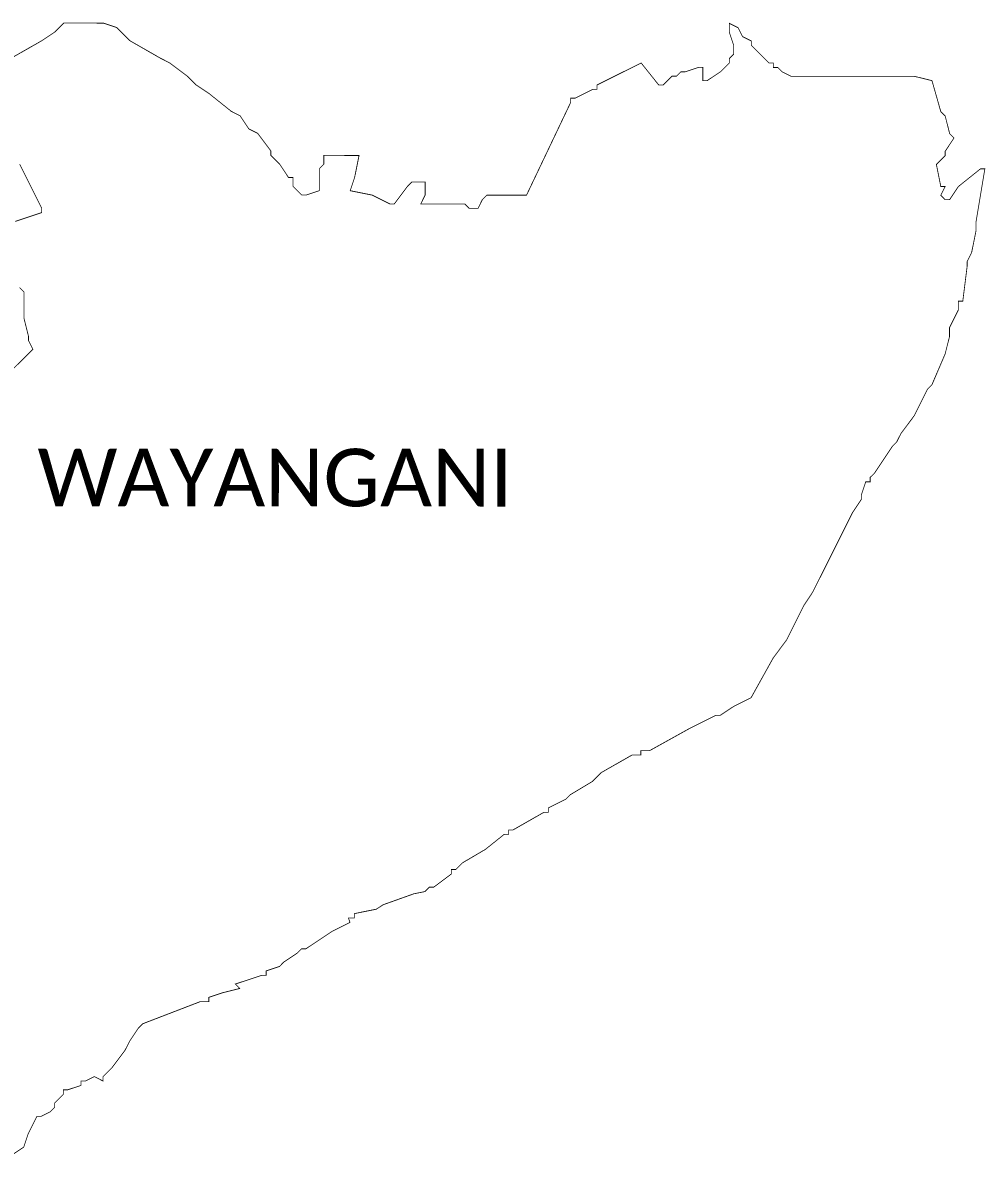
# Model space of a CAD drawing. Header units: metres. Extents: x 349977 to 353793, y 1754931 to 1757976.
# Drawn here: x 351395 to 353793, y 1755152 to 1757976 of the extents above; entities that cross this region are included whole.
import ezdxf

# ---------------------------------------------------------------- set-up
doc = ezdxf.new("R2010")
doc.units = ezdxf.units.M
doc.layers.add('VILLAGE NAME', color=250, linetype='Continuous')

msp = doc.modelspace()

# ---------------------------------------------------------------- linework, layer by layer
at = {"color": 6, "const_width": 2}
for points in [[(352134, 1757612.2), (352145, 1757623.1), (352145, 1757645.1), (352232.8, 1757645), (352223.1, 1757596.5), (352221.8, 1757590.2), (352210.8, 1757557.2), (352265.7, 1757546.2), (352309.6, 1757524.3), (352320.6, 1757524.3), (352353.5, 1757568.1), (352364.5, 1757579.1), (352397.4, 1757579.1), (352397.4, 1757546.2), (352386.5, 1757524.2), (352496.2, 1757524.2), (352507.2, 1757513.2), (352529.2, 1757513.2), (352540.1, 1757535.1), (352551.1, 1757546.1), (352650, 1757546.1), (352759.8, 1757776.6), (352759.8, 1757787.6), (352770.8, 1757787.6), (352814.7, 1757809.5), (352825.7, 1757809.5), (352825.7, 1757820.5), (352935.5, 1757875.3), (352979.4, 1757820.4), (352990.3, 1757820.4), (353012.3, 1757842.4), (353023.3, 1757842.3), (353034.3, 1757853.3), (353045.3, 1757853.3), (353078.2, 1757864.3), (353089.2, 1757864.3), (353089.1, 1757831.4), (353100.1, 1757831.4), (353133.1, 1757853.3), (353155, 1757875.2), (353155, 1757886.2), (353166, 1757897.2), (353166, 1757919.2), (353155, 1757952.1), (353155.1, 1757974.1), (353177, 1757963.1), (353188, 1757941.1), (353209.9, 1757930.1), (353209.9, 1757919.1), (353253.8, 1757875.2), (353264.8, 1757875.2), (353264.8, 1757864.2), (353275.8, 1757864.2), (353286.8, 1757853.3), (353308.7, 1757842.2), (353616.1, 1757842.1), (353660, 1757831.2), (353681.9, 1757754.3), (353692.9, 1757743.3), (353703.9, 1757699.4), (353714.8, 1757688.4), (353692.9, 1757655.5), (353692.9, 1757644.5), (353670.9, 1757622.6), (353681.9, 1757567.7), (353692.8, 1757567.7), (353681.9, 1757545.7), (353692.8, 1757534.7), (353703.8, 1757534.7), (353725.8, 1757567.6), (353780.7, 1757611.6), (353791.7, 1757611.6), (353769.7, 1757479.8), (353769.7, 1757457.9), (353758.7, 1757403), (353747.7, 1757381), (353747.7, 1757370.1), (353736.7, 1757282.2), (353725.7, 1757282.2), (353725.7, 1757260.3), (353703.7, 1757216.3), (353703.7, 1757194.4), (353692.7, 1757150.5), (353659.7, 1757073.7), (353648.8, 1757062.7), (353615.8, 1756996.8), (353582.9, 1756952.9), (353572.1, 1756931.5), (353560.9, 1756920), (353517, 1756854.1), (353506, 1756843.2), (353506, 1756832.2), (353495, 1756832.2), (353484, 1756799.3), (353484, 1756788.3), (353462, 1756755.4), (353363.1, 1756557.8), (353341.2, 1756524.9), (353297.7, 1756438.2), (353264.3, 1756393.2), (353209.3, 1756294.4), (353165.4, 1756272.4), (353132.5, 1756250.5), (353121.5, 1756250.5), (353055.6, 1756217.6), (352956.8, 1756162.7), (352934.9, 1756162.7), (352934.8, 1756151.8), (352912.9, 1756151.8), (352836, 1756107.9), (352814.1, 1756086), (352759.2, 1756053), (352748.2, 1756042), (352704.3, 1756020.1), (352704.2, 1756009.1), (352693.3, 1756009.1), (352616.4, 1755965.2), (352605.4, 1755965.2), (352605.4, 1755954.3), (352594.5, 1755954.3), (352547.3, 1755916.6), (352490.1, 1755883), (352473.7, 1755866.5), (352462.7, 1755866.5), (352462.7, 1755855.5), (352418.8, 1755822.6), (352407.8, 1755822.6), (352396.8, 1755811.6), (352369.4, 1755806.2), (352292.5, 1755778.7), (352276, 1755767.8), (352221.1, 1755756.8), (352221.1, 1755745.8), (352206.4, 1755745.8), (352210.2, 1755734.9), (352166.2, 1755712.9), (352100.3, 1755669), (352089.4, 1755669), (352078.4, 1755658.1), (352045.4, 1755636.1), (352034.5, 1755625.1), (352001.5, 1755614.2), (352001.5, 1755603.2), (351990.6, 1755603.2), (351924.7, 1755581.3), (351935.6, 1755570.3), (351891.7, 1755559.3), (351858.8, 1755548.4), (351858.8, 1755537.4), (351836.8, 1755537.4), (351694.1, 1755482.5), (351683.1, 1755471.6), (351661.2, 1755438.7), (351650.1, 1755416.7), (351617.2, 1755372.8), (351595.2, 1755350.9), (351595.2, 1755339.9), (351573.3, 1755350.9), (351551.3, 1755339.9), (351540.4, 1755339.9), (351540.4, 1755328.9), (351507.4, 1755318), (351496.4, 1755318), (351496.4, 1755307), (351474.4, 1755285), (351474.4, 1755274), (351463.5, 1755263.1), (351441.5, 1755252.1), (351430.5, 1755252.1), (351408.6, 1755208.2), (351397.6, 1755175.3), (351364.6, 1755153.3)], [(351365.6, 1757886.9), (351442.5, 1757930.7), (351475.4, 1757952.7), (351497.4, 1757974.7), (351596.2, 1757974.6), (351629.1, 1757963.6), (351662.1, 1757930.7), (351738.9, 1757886.7), (351760.8, 1757875.7), (351804.7, 1757842.8), (351826.7, 1757820.8), (351859.6, 1757798.9), (351914.5, 1757754.9), (351936.4, 1757743.9), (351958.4, 1757711), (351980.3, 1757700), (352013.2, 1757656.1), (352013.2, 1757645.1), (352035.2, 1757623.2), (352057.1, 1757590.2), (352068.1, 1757590.2), (352068.1, 1757568.2), (352090, 1757546.3), (352101, 1757546.3), (352133.9, 1757557.3), (352134, 1757612.2)], [(351376.4, 1757480.7), (351442.3, 1757502.6), (351442.3, 1757513.6), (351387.5, 1757623.4)], [(351343.4, 1757085.5), (351420.3, 1757162.3), (351409.3, 1757184.2), (351409.3, 1757195.2), (351398.3, 1757239.1), (351398.3, 1757305), (351387.4, 1757316)]]:
    msp.add_lwpolyline(points, dxfattribs=at)

# ---------------------------------------------------------------- texts
at = {"layer": 'VILLAGE NAME', "insert": (351431.8, 1756914.8), "char_height": 143.7, "attachment_point": 1, "rotation": 359.9793}
msp.add_mtext_dynamic_manual_height_columns('{\\fCalibri|b0|i0|c0|p34;WAYANGANI}', width=1418, gutter_width=718.5, heights=[0], dxfattribs=at)
msp.add_mtext_dynamic_manual_height_columns('{\\fCalibri|b0|i0|c0|p34;WAYANGANI}', width=1418, gutter_width=718.5, heights=[0], dxfattribs=at)

doc.saveas('drawing.dxf')
